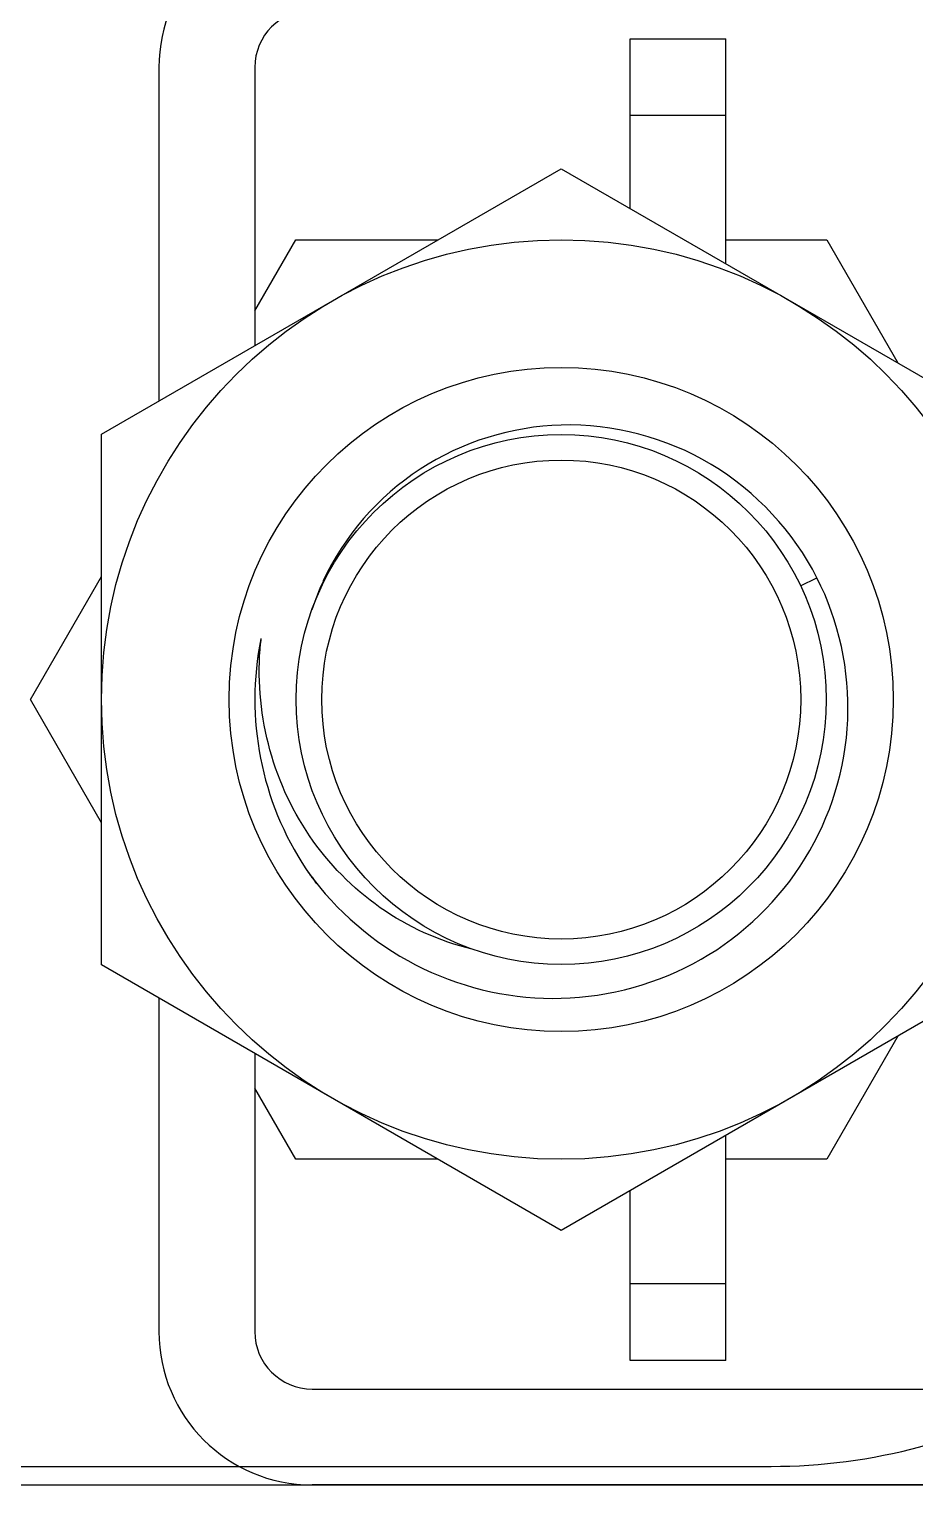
# Model space of a CAD drawing. Header units: millimetres. Extents: x -633009578 to 5705885, y -633235091 to 2571734.
# Drawn here: x 2462996.9 to 2463224.2, y 1994672.4 to 1995045.9 of the extents above; entities that cross this region are included whole.
import ezdxf

# ---------------------------------------------------------------- set-up
doc = ezdxf.new("R2010")
doc.units = ezdxf.units.MM
doc.header["$LTSCALE"] = 1000
doc.header["$MEASUREMENT"] = 0
doc.layers.get('0').update_dxf_attribs({"color": 9})
doc.layers.add('E-WIRE-系统', color=3, linetype='Continuous')

# ---------------------------------------------------------------- blocks, each defined once
blk = doc.blocks.new('G$CF4FACE3C')
at = {"layer": 'E-WIRE-系统'}
for p, q in [((-1784.33, -1293.46), (-1762.11, -1293.46)), ((-1784.33, -1332.87), (-1784.33, -1293.46)), ((-1762.11, -1345.7), (-1762.11, -1293.46)), ((-1893.66, -1377.52), (-1893.66, -1300.13)), ((-1871.44, -1300.13), (-1871.44, -1364.69)), ((-1784.33, -1311.24), (-1762.11, -1311.24)), ((-1907, -1385.21), (-1800.33, -1323.63)), ((-1800.33, -1323.63), (-1693.66, -1385.21)), ((-1871.44, -1356.63), (-1861.91, -1340.13)), ((-1861.91, -1340.13), (-1828.91, -1340.13)), ((-1762.11, -1340.13), (-1738.74, -1340.13)), ((-1738.74, -1340.13), (-1722.24, -1368.71)), ((-1907, -1508.38), (-1907, -1385.21)), ((-1923.5, -1446.8), (-1907, -1418.22)), ((-1744.8, -1420.38), (-1740.99, -1418.57)), ((-1855.55, -1419.29), (-1855.61, -1419.41)), ((-1907, -1475.38), (-1923.5, -1446.8)), ((-1800.33, -1569.97), (-1907, -1508.38)), ((-1693.66, -1508.38), (-1800.33, -1569.97)), ((-1893.66, -1593.47), (-1893.66, -1516.08)), ((-1722.24, -1524.89), (-1738.74, -1553.47)), ((-1871.44, -1528.91), (-1871.44, -1593.47)), ((-1861.91, -1553.47), (-1871.44, -1536.97)), ((-1762.11, -1600.13), (-1762.11, -1547.9)), ((-1828.91, -1553.47), (-1861.91, -1553.47)), ((-1738.74, -1553.47), (-1762.11, -1553.47)), ((-1784.33, -1600.13), (-1784.33, -1560.73)), ((-1762.11, -1582.36), (-1784.33, -1582.36)), ((-1762.11, -1600.13), (-1784.33, -1600.13)), ((-1858.11, -1606.8), (-1564.77, -1606.8)), ((-1958.77, -1624.73), (-1751.65, -1624.73)), ((-2293.02, -1629.02), (-1072.06, -1629.02)), ((-1564.77, -1629.02), (-1858.11, -1629.02))]:
    blk.add_line(p, q, dxfattribs=at)
for radius in [106.67, 77.05, 61.49, 55.56]:
    blk.add_circle((-1800.33, -1446.8), radius, dxfattribs=at)
for centre, radius, start, end in [((-1858.11, -1300.13), 35.56, 90, 180), ((-1858.11, -1300.13), 13.33, 90, 180), ((-1799.6, -1445.16), 61.64, 155.3125, 161.841), ((-1800.33, -1446.8), 71.09, 168.5415, 213.5415), ((-1800.3, -1446.8), 71.12, 169.9464, 172.3478), ((-1800.57, -1446.75), 70.84, 168.542, 169.9459), ((-1799.88, -1440.11), 70.51, 173.9459, 174.8169), ((-1800.47, -1446.89), 70.92, 213.5425, 215.6827), ((-1801.52, -1445.44), 70.87, 214.9875, 216.7422), ((-1801.41, -1445.36), 71, 216.7418, 217.5926), ((-1800.29, -1446.76), 71.14, 215.6822, 216.9686), ((-1858.11, -1593.47), 35.56, 180, 270), ((-1858.11, -1593.47), 13.33, 180, 270), ((-1751.65, -1491.32), 133.41, 270, 300.0083)]:
    blk.add_arc(centre, radius, start, end, dxfattribs=at)
for points, knots in [([(-1800.33, -1383.11), (-1811.77, -1383.44), (-1834.92, -1390.51), (-1850.75, -1408.9), (-1855.55, -1419.29)], [0, 0, 0, 0, 0.500095, 1, 1, 1, 1]), ([(-1740.99, -1418.57), (-1746.44, -1407.88), (-1763.67, -1389.17), (-1788.34, -1382.78), (-1800.33, -1383.11)], [0, 0, 0, 0, 0.500108, 1, 1, 1, 1]), ([(-1800.33, -1516.12), (-1789.11, -1515.83), (-1766.42, -1509.57), (-1741.26, -1485.16), (-1730.88, -1451.64), (-1735.9, -1428.56), (-1740.99, -1418.57)], [0, 0, 0, 0, 0.250101, 0.50014, 0.750107, 1, 1, 1, 1]), ([(-1821.03, -1504.7), (-1828.6, -1502.89), (-1843.19, -1496.28), (-1859.88, -1479.21), (-1869.61, -1457.42), (-1870.81, -1441.52), (-1870.11, -1433.74)], [0, 0, 0, 0, 0.249708, 0.499636, 0.749734, 1, 1, 1, 1]), ([(-1857.67, -1488.68), (-1851.02, -1497.31), (-1833.45, -1511.68), (-1811.22, -1516.4), (-1800.33, -1516.12)], [0, 0, 0, 0, 0.500072, 1, 1, 1, 1])]:
    blk.add_open_spline(points, degree=3, knots=knots, dxfattribs=at)

msp = doc.modelspace()

# ---------------------------------------------------------------- block references
at = {"xscale": 1.10592, "yscale": 1.10592, "zscale": 1.10592}
msp.add_blockref('G$CF4FACE3C', (2465124.5, 1996473.94, -46.08), dxfattribs=at)

doc.saveas('drawing.dxf')
